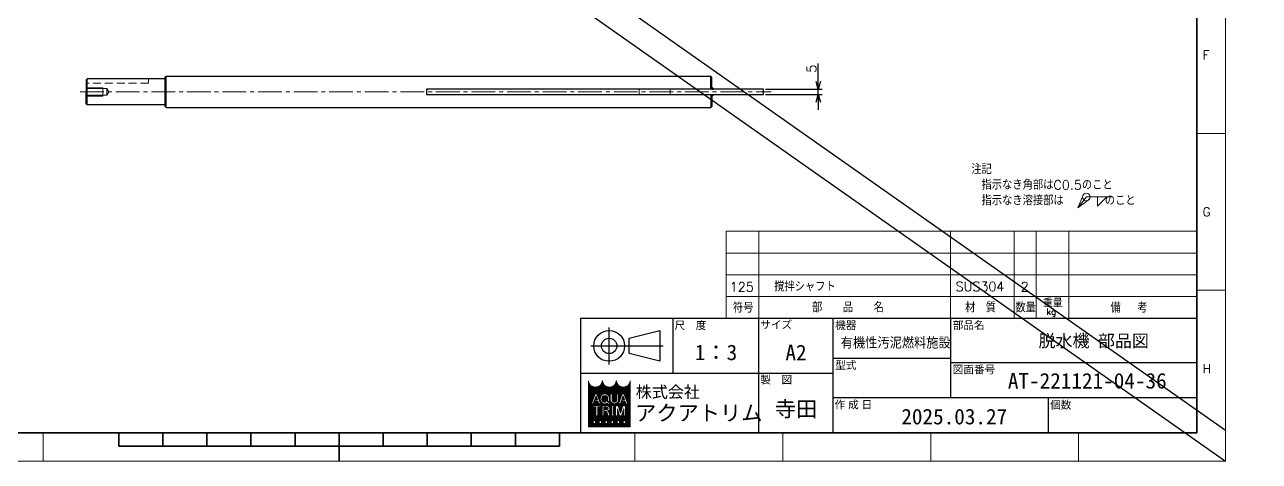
# Model space of a CAD drawing. Header units: millimetres. Extents: x 0 to 3254, y -17 to 1242.
# Drawn here: x 607 to 1797, y 0 to 421 of the extents above; entities that cross this region are included whole.
import ezdxf
from ezdxf import colors
from ezdxf.entities.mleader import LeaderData, LeaderLine
from ezdxf.enums import TextEntityAlignment as Align
from ezdxf.math import Vec2, Vec3

# ---------------------------------------------------------------- set-up
doc = ezdxf.new("R2010")
doc.units = ezdxf.units.MM
doc.header["$LTSCALE"] = 1.2
doc.header["$PDMODE"] = 99
doc.header["$PDSIZE"] = 1
doc.linetypes.add('CENTER2', pattern=[28.575, 19.05, -3.175, 3.175, -3.175])
doc.linetypes.add('HIDDEN', pattern=[9.525, 6.35, -3.175])
for name, color, linetype, lineweight in [('04_HIDDEN', 2, 'HIDDEN', 13), ('05_CENTER', 4, 'CENTER2', 13), ('07_TEXT', 3, 'Continuous', 13), ('08_DIM', 3, 'Continuous', 13), ('90_FRAME', 5, 'Continuous', 35)]:
    doc.layers.add(name, color=color, linetype=linetype, lineweight=lineweight)
doc.layers.add('91_BLANK', color=5, linetype='Continuous', lineweight=0, plot=False)
doc.styles.add('KSS_TXT', font='txt.shx', dxfattribs={"bigfont": 'extfont2.shx'})
doc.styles.add('MS_G', font='MS Gothic.ttf')
doc.styles.get("Standard").update_dxf_attribs({"font": 'txt.shx', "bigfont": 'extfont2.shx'})
doc.styles.add('表題用', font='MS PGothic.ttf')
doc.dimstyles.new('KSS_DIM', dxfattribs={"dimscale": 3, "dimtxt": 3, "dimasz": 2.5, "dimexe": 1.25, "dimexo": 0.625, "dimtad": 1, "dimdsep": 46, "dimtxsty": 'KSS_TXT', "dimblk": 'OPEN30', "dimcen": 0, "dimazin": 2, "dimtfac": 0.75, "dimtmove": 0, "dimatfit": 3, "dimldrblk": 'OPEN30', "dimfxl": 1.25, "dimtolj": 1, "dimarcsym": 0})

# ---------------------------------------------------------------- blocks, each defined once
blk = doc.blocks.new('_Open30')
at = {"color": 0, "linetype": 'ByBlock', "lineweight": -2}
for p, q in [((-1, 0.268), (0, 0)), ((0, 0), (-1, -0.268)), ((0, 0), (-1, 0))]:
    blk.add_line(p, q, dxfattribs=at)
blk = doc.blocks.new('*D148')
at = {"layer": '08_DIM', "color": 0, "lineweight": -2, "transparency": 16777216}
for p, q in [((1371.5, 366.3), (1371.5, 383.5)), ((1320.7, 358.8), (1375.2, 358.8)), ((1371.5, 353.8), (1371.5, 358.8)), ((1320.7, 353.8), (1375.2, 353.8)), ((1371.5, 346.3), (1371.5, 338.8))]:
    blk.add_line(p, q, dxfattribs=at)
at = {"layer": 'Defpoints', "color": 0, "transparency": 16777216}
for p in [(1318.8, 358.8), (1371.5, 358.8), (1318.8, 353.8)]:
    blk.add_point(p, dxfattribs=at)
at = {"layer": '08_DIM', "color": 0, "lineweight": -2, "transparency": 16777216, "xscale": 7.5, "yscale": 7.5, "zscale": 7.5}
for p, rotation in [((1371.5, 358.8), 270), ((1371.5, 353.8), 90)]:
    blk.add_blockref('_Open30', p, dxfattribs=dict(at, rotation=rotation))
at = {"layer": '08_DIM', "color": 0, "transparency": 16777216, "insert": (1365.1, 378.6), "char_height": 9, "attachment_point": 5, "rotation": 90, "style": 'KSS_TXT'}
blk.add_mtext('\\A1;5', dxfattribs=at)
blk = doc.blocks.new('Weld-line')
blk.add_line((0, 0), (1, 0))
blk = doc.blocks.new('Weld10-s5')
blk.add_circle((0, 0), 2)
blk = doc.blocks.new('Weld10-a1')
for p, q in [((5, 0), (0, 5)), ((0, 5), (0, 0)), ((0, 0), (5, 0))]:
    blk.add_line(p, q)
at = {"width": 0.9}
blk.add_attdef('S', text='', height=2.8, dxfattribs=at).set_placement((-2, 1), align=Align.RIGHT)
blk.add_attdef('L', (8, 1), '', height=2.8, dxfattribs=at)
blk = doc.blocks.new('AM_BALLOON1')
at = {"transparency": 16777216}
blk.add_circle((0, 0), 5, dxfattribs=at)
blk.add_attdef('B_NUMBER', text='', height=3, dxfattribs=at).set_placement((0, 0), align=Align.MIDDLE_CENTER)
blk = doc.blocks.new('_OPEN')
at = {"color": 0, "linetype": 'ByBlock'}
for p, q in [((-1, 0.17), (0, 0)), ((0, 0), (-1, -0.17)), ((0, 0), (-1, 0))]:
    blk.add_line(p, q, dxfattribs=at)
blk = doc.blocks.new('Jis_w20130906110600')
blk.add_blockref('Weld10-s5', (0, 0))
at = {"xscale": -1, "rotation": 180}
blk.add_blockref('Weld10-a1', (6, 0), dxfattribs=at)
at = {"layer": '08_DIM', "xscale": 14, "yscale": 14, "zscale": 14}
blk.add_blockref('Weld-line', (0, 0), dxfattribs=at)
at = {"style": 'KSS_TXT', "flags": 1}
blk.add_attdef('JISINFO', (0, 0), '', height=3, dxfattribs=at)
at = {"layer": '08_DIM'}
blk.add_leader([(-4.63, -5.77), (0, 0)], dimstyle='KSS_DIM', dxfattribs=at)

msp = doc.modelspace()

# ---------------------------------------------------------------- hatches: boundary and pattern name
at = {"layer": '90_FRAME', "lineweight": 5}
h = msp.add_hatch(dxfattribs=at)
h.set_pattern_fill('_USER', color=4, scale=0.9, angle=45, pattern_type=0)
h.set_pattern_definition([(45, (-709.2579, -11.2265), (-0.6363961, 0.6363961), [])])
edge = h.paths.add_edge_path()
edge.add_arc((1190.33, 77.307), 0.192, 90, 180)
edge.add_ellipse((1183.606, 77.307), major_axis=(-6.532, 0), ratio=0.88235294, start_angle=360, end_angle=540, ccw=False)
edge.add_arc((1176.882, 77.307), 0.192, 3.187318, 180)
edge.add_ellipse((1170.158, 77.307), major_axis=(-6.532, 0), ratio=0.88235294, start_angle=360, end_angle=540, ccw=False)
edge.add_arc((1163.433, 77.307), 0.192, 3.187318, 180)
edge.add_ellipse((1156.709, 77.307), major_axis=(-6.532, 0), ratio=0.88235294, start_angle=360, end_angle=540, ccw=False)
edge.add_arc((1149.985, 77.307), 0.192, 3.187318, 90)
edge.add_line((1149.985, 77.499), (1149.985, 33.119))
edge.add_line((1149.985, 33.119), (1190.33, 33.119))
edge.add_line((1190.33, 33.119), (1190.33, 77.499))
h.paths.add_polyline_path([(1156.491, 65.047), (1158.084, 65.047), (1161.706, 55.487), (1161.706, 55.441), (1159.981, 55.441), (1159.08, 57.973), (1155.533, 57.973), (1156.053, 59.433), (1158.56, 59.433), (1157.287, 63.007), (1154.593, 55.441), (1152.868, 55.441), (1152.868, 55.487)], flags=16)
edge = h.paths.add_edge_path(flags=16)
edge.add_ellipse((1165.715, 60.82), major_axis=(-4.419, 0), ratio=0.95652174, start_angle=180, end_angle=360, ccw=False)
edge.add_line((1170.134, 60.82), (1170.134, 59.667))
edge.add_ellipse((1165.715, 59.667), major_axis=(-4.419, 0), ratio=0.95652174, start_angle=142.105255, end_angle=180, ccw=False)
edge.add_line((1169.202, 57.071), (1167.964, 58.092))
edge.add_ellipse((1165.715, 59.781), major_axis=(2.818, 0), ratio=0.99503582, start_angle=-37.042763, end_angle=0)
edge.add_line((1168.533, 59.78), (1168.533, 60.707))
edge.add_ellipse((1165.715, 60.707), major_axis=(2.818, 0), ratio=0.99471826, start_angle=360, end_angle=540)
edge.add_line((1162.897, 60.707), (1162.897, 59.78))
edge.add_ellipse((1165.715, 59.781), major_axis=(2.818, 0), ratio=0.99503582, start_angle=-180, end_angle=-65.757949)
edge.add_line((1166.872, 57.224), (1166.087, 57.988))
edge.add_line((1166.087, 57.988), (1166.938, 58.891))
edge.add_line((1166.938, 58.891), (1170.497, 55.959))
edge.add_line((1170.497, 55.959), (1169.385, 54.779))
edge.add_line((1169.385, 54.779), (1168.049, 56.079))
edge.add_ellipse((1165.715, 59.667), major_axis=(-4.419, 0), ratio=0.95652174, start_angle=0, end_angle=121.883625, ccw=False)
edge.add_line((1161.296, 59.667), (1161.296, 60.82))
h.paths.add_polyline_path([(1161.992, 53.52), (1161.992, 52.175), (1159.11, 52.175, 0.41421356), (1158.918, 51.983), (1158.918, 43.914), (1157.189, 43.914), (1157.189, 51.983, 0.41421356), (1156.997, 52.175), (1154.115, 52.175), (1154.115, 53.52)], flags=16)
edge = h.paths.add_edge_path(flags=16)
edge.add_line((1163.087, 53.52), (1167.505, 53.52))
edge.add_ellipse((1167.505, 50.993), major_axis=(-3.101, 0), ratio=0.8148203, start_angle=111.386975, end_angle=270, ccw=False)
edge.add_arc((1167.981, 47.568), 1.256, 22.272952, 58.553113, ccw=False)
edge.add_line((1169.143, 48.044), (1170.799, 43.991))
edge.add_line((1170.799, 43.991), (1170.799, 43.914))
edge.add_line((1170.799, 43.914), (1168.935, 43.914))
edge.add_line((1168.935, 43.914), (1167.473, 47.984))
edge.add_arc((1166.76, 47.697), 0.768, 21.928298, 90)
edge.add_line((1166.76, 48.466), (1164.873, 48.466))
edge.add_line((1164.873, 48.466), (1164.873, 49.811))
edge.add_line((1164.873, 49.811), (1167.736, 49.811))
edge.add_arc((1167.695, 50.993), 1.183, 271.997057, 448.002943)
edge.add_line((1167.736, 52.175), (1164.816, 52.175))
edge.add_line((1164.816, 52.175), (1164.816, 43.914))
edge.add_line((1164.816, 43.914), (1163.087, 43.914))
edge.add_line((1163.087, 43.914), (1163.087, 53.52))
h.paths.add_polyline_path([(1171.022, 65.047), (1172.751, 65.047), (1172.751, 59.667, 0.17503056), (1173.514, 57.466, 0.25714961), (1176.599, 57.466, 0.17503056), (1177.362, 59.667), (1177.362, 65.047), (1179.091, 65.047), (1179.091, 59.32, -0.37939124), (1175.345, 55.441), (1174.768, 55.441, -0.37939124), (1171.022, 59.32)], flags=16)
h.paths.add_polyline_path([(1172.256, 53.52), (1174.369, 53.52), (1174.369, 52.175, 0.41421356), (1174.177, 51.983), (1174.177, 45.451, 0.41421356), (1174.369, 45.259), (1174.369, 43.914), (1172.256, 43.914), (1172.256, 45.259, 0.41421356), (1172.448, 45.451), (1172.448, 51.983, 0.41421356), (1172.256, 52.175)], flags=16)
h.paths.add_polyline_path([(1176.1, 53.52), (1178.609, 53.52), (1180.903, 46.543), (1183.197, 53.52), (1185.708, 53.52), (1185.708, 43.914), (1183.978, 43.914), (1183.978, 50.638), (1181.768, 43.914), (1180.038, 43.914), (1177.827, 50.638), (1177.829, 43.914), (1176.1, 43.914)], flags=16)
h.paths.add_polyline_path([(1182.616, 65.047), (1184.209, 65.047), (1187.831, 55.487), (1187.831, 55.441), (1186.106, 55.441), (1185.205, 57.973), (1181.658, 57.973), (1182.178, 59.433), (1184.685, 59.433), (1183.412, 63.007), (1180.718, 55.441), (1178.994, 55.441), (1178.994, 55.487)], flags=16)
h.paths.add_polyline_path([(1154.596, 38.883), (1156.901, 38.883), (1156.901, 36.577), (1154.596, 36.577)], flags=16)
h.paths.add_polyline_path([(1160.36, 38.883), (1162.665, 38.883), (1162.665, 36.577), (1160.36, 36.577)], flags=16)
h.paths.add_polyline_path([(1166.123, 38.883), (1168.429, 38.883), (1168.429, 36.577), (1166.123, 36.577)], flags=16)
h.paths.add_polyline_path([(1171.887, 38.883), (1174.192, 38.883), (1174.192, 36.577), (1171.887, 36.577)], flags=16)
h.paths.add_polyline_path([(1177.65, 38.883), (1179.956, 38.883), (1179.956, 36.577), (1177.65, 36.577)], flags=16)
h.paths.add_polyline_path([(1183.414, 38.883), (1185.719, 38.883), (1185.719, 36.577), (1183.414, 36.577)], flags=16)

# ---------------------------------------------------------------- linework, layer by layer
msp.add_line((0, 1241.619), (1764.068, 0))
at = {"color": 1}
for p, q in [((0, 1241.619), (1764.068, 0)), ((42.623, 1241.619), (1764.068, 30))]:
    msp.add_line(p, q, dxfattribs=at)
at = {"color": 0}
for p, q in [((741.835, 370.25), (742.835, 371.25)), ((741.835, 342.25), (741.835, 370.25)), ((742.835, 371.25), (1267.835, 371.25)), ((742.835, 341.25), (742.835, 371.25)), ((1267.835, 358.75), (1267.835, 371.25)), ((1268.835, 370.25), (1267.835, 371.25)), ((1268.835, 358.75), (1268.835, 370.25)), ((666.835, 368.75), (665.835, 367.75)), ((665.835, 367.75), (665.835, 356.25)), ((741.835, 368.75), (666.835, 368.75)), ((666.835, 343.75), (666.835, 368.75)), ((1318.835, 358.75), (993.835, 358.75)), ((993.835, 358.75), (993.835, 353.75)), ((1318.835, 353.75), (1318.835, 358.75)), ((665.835, 344.75), (665.835, 356.25)), ((665.835, 345.47), (665.835, 356.25)), ((993.835, 353.75), (1318.835, 353.75)), ((1267.835, 353.75), (1267.835, 341.25)), ((1268.835, 353.75), (1268.835, 342.25)), ((666.835, 343.75), (665.835, 344.75)), ((741.835, 343.75), (666.835, 343.75)), ((741.835, 342.25), (742.835, 341.25)), ((742.835, 341.25), (1267.835, 341.25)), ((1268.835, 342.25), (1267.835, 341.25))]:
    msp.add_line(p, q, dxfattribs=at)
at = {"color": 3}
for points in [[(1268.835, 358.75), (1270.835, 358.75), (1268.835, 360.75), (1268.835, 360.75)], [(1268.835, 353.75), (1270.835, 353.75), (1268.835, 351.75), (1268.835, 351.75)]]:
    msp.add_lwpolyline(points, close=True, dxfattribs=at)
at = {"layer": '04_HIDDEN'}
for p, q in [((725.835, 364.75), (665.835, 364.75)), ((725.835, 364.75), (725.835, 368.75)), ((1198.835, 353.75), (1198.835, 358.75)), ((1228.835, 353.75), (1228.835, 358.75))]:
    msp.add_line(p, q, dxfattribs=at)
at = {"layer": '04_HIDDEN', "ltscale": 5}
for p, q in [((681.835, 360.25), (665.835, 360.25)), ((685.835, 359.5), (665.835, 359.5)), ((681.835, 352.25), (681.835, 360.25)), ((687.711, 356.25), (685.835, 359.5)), ((685.835, 353), (685.835, 359.5)), ((665.835, 353), (685.835, 353)), ((665.835, 352.25), (681.835, 352.25)), ((685.835, 353), (687.711, 356.25))]:
    msp.add_line(p, q, dxfattribs=at)
at = {"layer": '05_CENTER'}
msp.add_line((660.102, 356.25), (1326.031, 356.25), dxfattribs=at)
at = {"layer": '90_FRAME', "color": 4, "lineweight": 13}
for p, q in [((1764.068, 316.17), (1736.459, 316.17)), ((1282.795, 221.8), (1282.795, 137.8)), ((1282.795, 221.8), (1736.459, 221.8)), ((1314.295, 221.8), (1314.295, 137.8)), ((1499.066, 221.8), (1499.066, 137.8)), ((1560.398, 221.8), (1560.398, 137.8)), ((1581.398, 221.8), (1581.398, 137.8)), ((1612.898, 221.8), (1612.898, 137.8)), ((1282.795, 200.8), (1736.459, 200.8)), ((1282.795, 179.8), (1736.459, 179.8)), ((1282.795, 158.8), (1736.459, 158.8)), ((1764.068, 164.946), (1736.459, 164.946)), ((624.464, 0), (624.464, 27.485)), ((1194.737, 0), (1194.737, 27.485)), ((1337.305, 0), (1337.305, 27.485)), ((1479.873, 0), (1479.873, 27.485)), ((1622.441, 0), (1622.441, 27.485))]:
    msp.add_line(p, q, dxfattribs=at)
at = {"layer": '90_FRAME', "color": 0, "lineweight": 25}
for p, q in [((1231.559, 84.764), (1231.559, 137.8)), ((1314.295, 27.485), (1314.295, 137.8)), ((1385.78, 27.485), (1385.78, 137.8)), ((1499.066, 137.8), (1499.066, 61.428)), ((1169.931, 93.462), (1169.931, 129.102)), ((1152.111, 111.282), (1221.906, 111.282)), ((1385.78, 99.614), (1499.066, 99.614)), ((1499.066, 95.371), (1736.459, 95.371)), ((1385.78, 84.764), (1142.459, 84.764)), ((1385.78, 61.428), (1736.459, 61.428)), ((1593.187, 61.428), (1593.187, 27.485))]:
    msp.add_line(p, q, dxfattribs=at)
at = {"layer": '90_FRAME', "color": 4, "lineweight": 5}
for p, q in [((1149.985, 33.119), (1149.985, 77.499)), ((1190.33, 77.499), (1190.33, 33.119)), ((1152.868, 55.487), (1156.491, 65.047)), ((1154.593, 55.441), (1157.287, 63.007)), ((1156.491, 65.047), (1158.084, 65.047)), ((1158.56, 59.433), (1157.287, 63.007)), ((1161.706, 55.487), (1158.084, 65.047)), ((1161.296, 60.82), (1161.296, 59.667)), ((1162.897, 60.707), (1162.897, 59.785)), ((1168.533, 60.707), (1168.533, 59.785)), ((1170.134, 60.82), (1170.134, 59.667)), ((1171.022, 59.32), (1171.022, 65.047)), ((1172.751, 65.047), (1171.022, 65.047)), ((1172.751, 59.667), (1172.751, 65.047)), ((1177.362, 59.667), (1177.362, 65.047)), ((1177.362, 65.047), (1179.091, 65.047)), ((1178.994, 55.487), (1182.616, 65.047)), ((1179.091, 59.32), (1179.091, 65.047)), ((1180.718, 55.441), (1183.412, 63.007)), ((1182.616, 65.047), (1184.209, 65.047)), ((1184.685, 59.433), (1183.412, 63.007)), ((1187.831, 55.487), (1184.209, 65.047)), ((1152.868, 55.441), (1152.868, 55.487)), ((1152.868, 55.487), (1152.868, 55.487)), ((1152.868, 55.441), (1152.868, 55.487)), ((1152.868, 55.441), (1154.593, 55.441)), ((1154.115, 53.52), (1161.992, 53.52)), ((1154.115, 53.52), (1154.115, 52.175)), ((1154.115, 52.175), (1156.997, 52.175)), ((1155.533, 57.973), (1156.053, 59.433)), ((1155.533, 57.973), (1159.08, 57.973)), ((1156.053, 59.433), (1158.56, 59.433)), ((1157.189, 43.914), (1157.189, 51.983)), ((1158.918, 43.914), (1158.918, 51.983)), ((1159.981, 55.441), (1159.08, 57.973)), ((1159.11, 52.175), (1161.992, 52.175)), ((1161.706, 55.441), (1159.981, 55.441)), ((1161.706, 55.441), (1161.706, 55.487)), ((1161.992, 53.52), (1161.992, 52.175)), ((1163.087, 53.52), (1163.087, 43.914)), ((1163.087, 53.52), (1167.505, 53.52)), ((1164.816, 43.914), (1164.816, 52.175)), ((1164.816, 52.175), (1167.736, 52.175)), ((1164.873, 48.466), (1164.873, 49.811)), ((1164.873, 49.811), (1167.736, 49.811)), ((1164.873, 48.466), (1166.76, 48.466)), ((1166.087, 57.988), (1166.938, 58.891)), ((1166.087, 57.988), (1166.872, 57.224)), ((1166.938, 58.891), (1170.497, 55.959)), ((1167.473, 47.984), (1168.935, 43.914)), ((1167.964, 58.092), (1169.202, 57.071)), ((1168.049, 56.079), (1169.385, 54.779)), ((1169.143, 48.044), (1170.799, 43.991)), ((1169.385, 54.779), (1170.497, 55.959)), ((1172.256, 53.52), (1174.369, 53.52)), ((1172.256, 53.52), (1172.256, 52.175)), ((1172.448, 45.451), (1172.448, 51.983)), ((1174.177, 45.451), (1174.177, 51.983)), ((1174.369, 53.52), (1174.369, 52.175)), ((1175.345, 55.441), (1174.768, 55.441)), ((1176.1, 53.52), (1176.1, 43.914)), ((1176.1, 53.52), (1178.609, 53.52)), ((1177.829, 43.914), (1177.827, 50.638)), ((1180.038, 43.914), (1177.827, 50.638)), ((1180.903, 46.543), (1178.609, 53.52)), ((1178.994, 55.441), (1178.994, 55.487)), ((1178.994, 55.487), (1178.994, 55.487)), ((1178.994, 55.441), (1178.994, 55.487)), ((1178.994, 55.441), (1180.718, 55.441)), ((1180.903, 46.543), (1183.197, 53.52)), ((1181.658, 57.973), (1182.178, 59.433)), ((1181.658, 57.973), (1185.205, 57.973)), ((1181.768, 43.914), (1183.978, 50.638)), ((1182.178, 59.433), (1184.685, 59.433)), ((1185.708, 53.52), (1183.197, 53.52)), ((1183.978, 50.638), (1183.978, 43.914)), ((1186.106, 55.441), (1185.205, 57.973)), ((1185.708, 43.914), (1185.708, 53.52)), ((1187.831, 55.441), (1186.106, 55.441)), ((1187.831, 55.441), (1187.831, 55.487)), ((1154.596, 38.883), (1156.901, 38.883)), ((1154.596, 38.883), (1154.596, 36.577)), ((1156.901, 36.577), (1154.596, 36.577)), ((1156.901, 38.883), (1156.901, 36.577)), ((1157.189, 43.914), (1158.918, 43.914)), ((1160.36, 38.883), (1162.665, 38.883)), ((1160.36, 38.883), (1160.36, 36.577)), ((1162.665, 36.577), (1160.36, 36.577)), ((1162.665, 38.883), (1162.665, 36.577)), ((1163.087, 43.914), (1164.816, 43.914)), ((1166.123, 38.883), (1168.429, 38.883)), ((1166.123, 38.883), (1166.123, 36.577)), ((1168.429, 36.577), (1166.123, 36.577)), ((1168.429, 38.883), (1168.429, 36.577)), ((1168.935, 43.914), (1170.799, 43.914)), ((1170.799, 43.991), (1170.799, 43.914)), ((1171.887, 38.883), (1174.192, 38.883)), ((1171.887, 38.883), (1171.887, 36.577)), ((1174.192, 36.577), (1171.887, 36.577)), ((1172.256, 43.914), (1172.256, 45.259)), ((1172.256, 43.914), (1174.369, 43.914)), ((1174.192, 38.883), (1174.192, 36.577)), ((1174.369, 43.914), (1174.369, 45.259)), ((1176.1, 43.914), (1177.829, 43.914)), ((1177.65, 38.883), (1179.956, 38.883)), ((1177.65, 38.883), (1177.65, 36.577)), ((1179.956, 36.577), (1177.65, 36.577)), ((1179.956, 38.883), (1179.956, 36.577)), ((1180.038, 43.914), (1181.768, 43.914)), ((1185.719, 38.883), (1183.414, 38.883)), ((1183.414, 38.883), (1183.414, 36.577)), ((1183.414, 36.577), (1185.719, 36.577)), ((1183.978, 43.914), (1185.708, 43.914)), ((1185.719, 38.883), (1185.719, 36.577)), ((1190.33, 33.119), (1149.985, 33.119))]:
    msp.add_line(p, q, dxfattribs=at)
at = {"layer": '90_FRAME'}
for p, q in [((697.224, 14.743), (697.224, 27.485)), ((739.699, 14.743), (739.699, 27.485)), ((782.175, 14.743), (782.175, 27.485)), ((824.65, 14.743), (824.65, 27.485)), ((867.125, 14.743), (867.125, 27.485)), ((909.6, 0), (909.6, 27.485)), ((952.076, 14.743), (952.076, 27.485)), ((994.551, 14.743), (994.551, 27.485)), ((1037.026, 14.743), (1037.026, 27.485)), ((1079.501, 14.743), (1079.501, 27.485)), ((1121.977, 14.743), (1121.977, 27.485)), ((697.224, 14.743), (1121.977, 14.743))]:
    msp.add_line(p, q, dxfattribs=at)
msp.add_lwpolyline([(82.742, 27.485), (1736.459, 27.485), (1736.459, 1209.75), (82.742, 1209.75)], close=True, dxfattribs=at)
at = {"layer": '90_FRAME', "color": 0, "lineweight": 25}
msp.add_lwpolyline([(1142.459, 27.485), (1736.459, 27.485), (1736.459, 137.8), (1142.459, 137.8)], close=True, dxfattribs=at)
msp.add_lwpolyline([(1189.236, 118.707), (1218.936, 126.132), (1218.936, 96.432), (1189.236, 103.857), (1189.236, 118.707)], dxfattribs=at)
for radius in [14.85, 7.425]:
    msp.add_circle((1169.931, 111.282), radius, dxfattribs=at)
at = {"layer": '90_FRAME', "color": 4, "lineweight": 5}
for centre, radius, start, end in [((1149.985, 77.307), 0.192, 0, 90), ((1163.433, 77.307), 0.192, 0, 180), ((1163.433, 77.307), 0.192, 0, 90), ((1176.882, 77.307), 0.192, 0, 180), ((1190.33, 77.307), 0.192, 90, 180), ((1176.181, 59.623), 3.43, 179.252794, 218.964572), ((1173.932, 59.623), 3.43, 321.035428, 0.747206), ((1156.997, 51.983), 0.192, 0, 90), ((1159.11, 51.983), 0.192, 90, 180), ((1166.76, 47.697), 0.768, 21.928298, 90), ((1167.695, 50.993), 1.183, 271.997057, 88.002943), ((1167.981, 47.568), 1.256, 22.272952, 58.553113), ((1175.083, 59.494), 4.065, 182.450031, 265.555257), ((1172.256, 51.983), 0.192, 0, 90), ((1175.056, 60.267), 3.198, 241.157728, 298.842272), ((1174.369, 51.983), 0.192, 90, 180), ((1175.029, 59.494), 4.065, 274.444743, 357.549969), ((1172.256, 45.451), 0.192, 270, 0), ((1174.369, 45.451), 0.192, 180, 270)]:
    msp.add_arc(centre, radius, start, end, dxfattribs=at)
for centre, major_axis, ratio, start_param, end_param in [((1156.709, 77.307), (-6.532, 0), 0.88235294, 6.28318531, 9.42477796), ((1170.158, 77.307), (-6.532, 0), 0.88235294, 6.28318531, 9.42477796), ((1183.606, 77.307), (-6.532, 0), 0.88235294, 6.28318531, 9.42477796), ((1165.715, 60.82), (-4.419, 0), 0.95652174, 3.14159265, 6.28318531), ((1165.715, 60.707), (2.818, 0), 0.99471826, 6.28318531, 9.42477796), ((1167.505, 50.993), (-3.101, 0), 0.8148203, 1.94406945, 4.71238898)]:
    msp.add_ellipse(centre, major_axis=major_axis, ratio=ratio, start_param=start_param, end_param=end_param, dxfattribs=at)
at = {"layer": '90_FRAME', "color": 4, "lineweight": 5, "extrusion": (0, 0, -1)}
for centre, major_axis, ratio, start_param, end_param in [((1165.715, 59.667), (-4.419, 0), 0.95652174, 4.15591475, 6.28318531), ((1165.715, 59.781), (2.818, 0), 0.99503582, 7.43087802, 9.42477796), ((1165.715, 59.781), (2.818, 0), 0.99503582, 6.28318531, 6.92970349), ((1165.715, 59.667), (-4.419, 0), 0.95652174, 3.14159265, 3.80298072)]:
    msp.add_ellipse(centre, major_axis=major_axis, ratio=ratio, start_param=start_param, end_param=end_param, dxfattribs=at)
at = {"layer": '91_BLANK'}
msp.add_lwpolyline([(0, 0), (1764.068, 0), (1764.068, 1241.619), (0, 1241.619)], close=True, dxfattribs=at)

# ---------------------------------------------------------------- block references
at = {"layer": '08_DIM', "xscale": 1.8, "yscale": 1.8, "zscale": 1.8}
msp.add_blockref('Jis_w20130906110600', (1629.885, 254.935), dxfattribs=at)

# ---------------------------------------------------------------- texts
at = {"layer": '07_TEXT', "ltscale": 2, "insert": (1518.98, 285.988), "char_height": 9, "attachment_point": 1}
msp.add_mtext_dynamic_manual_height_columns('注記\\P\u3000指示なき角部はC0.5のこと\\P\u3000指示なき溶接部は\u3000\u3000\u3000\u3000のこと', width=186.28562, gutter_width=15, heights=[0], dxfattribs=at)
at = {"layer": '90_FRAME', "color": 0, "lineweight": 13, "style": 'KSS_TXT'}
for s, p in [('F', (1741.947, 391.782)), ('G', (1741.947, 240.558)), ('H', (1741.947, 89.334))]:
    msp.add_text(s, height=8.52, dxfattribs=at).set_placement(p, align=Align.MIDDLE_LEFT)
at = {"layer": '90_FRAME', "color": 3, "lineweight": 13}
for s, p in [('125', (1297.772, 168.167)), ('2', (1570.491, 168.318))]:
    msp.add_text(s, height=9, dxfattribs=at).set_placement(p, align=Align.MIDDLE_CENTER)
for s, height, p in [('撹拌シャフト', 9, (1328.925, 163.898)), ('SUS304', 9, (1503.9, 164.018)), ('重量', 7.5, (1588.258, 148.578)), ('符号', 9, (1289.209, 143.519)), ('部\u3000\u3000品\u3000\u3000名', 9, (1365.505, 143.846)), ('材\u3000質', 9, (1513.071, 143.738)), ('数量', 9, (1561.501, 143.67)), ('kg', 6, (1591.573, 141.24)), ('備  考', 9, (1653.04, 143.519))]:
    msp.add_text(s, height=height, dxfattribs=at).set_placement(p)
at = {"layer": '90_FRAME', "color": 0, "style": '表題用'}
for s, p in [('尺\u3000度', (1232.904, 131.157)), ('サイズ', (1315.64, 131.716)), ('機器', (1387.819, 131.281)), ('部品名', (1501.105, 131.281)), ('型式', (1387.819, 92.72)), ('製\u3000図', (1315.64, 78.681)), ('図面番号', (1501.105, 88.477)), ('作 成 日', (1387.301, 54.624)), ('個数', (1594.969, 54.417))]:
    msp.add_text(s, height=7.5, dxfattribs=at).set_placement(p, align=Align.MIDDLE_LEFT)
at = {"layer": '90_FRAME', "color": 0, "style": 'MS_G', "width": 0.9}
msp.add_text('有機性汚泥燃料施設', height=9.6, dxfattribs=at).set_placement((1393.103, 109.737))
at = {"layer": '90_FRAME', "color": 0, "style": 'MS_G'}
for s, height, p in [('脱水機 部品図', 12, (1583.836, 110.167)), ('AT-221121-04-36', 15, (1554.25, 70.159)), ('2025.03.27', 15, (1451.534, 35.633))]:
    msp.add_text(s, height=height, dxfattribs=at).set_placement(p)
msp.add_text('A2', height=15, dxfattribs=at).set_placement((1350.037, 104.918), align=Align.MIDDLE)
at = {"layer": '90_FRAME', "color": 4, "style": 'MS_G'}
msp.add_text('株式会社', height=11.3412, dxfattribs=at).set_placement((1226.509, 66.858), align=Align.MIDDLE_CENTER)
msp.add_text('アクアトリム', height=15, dxfattribs=at).set_placement((1194.945, 39.159))
at = {"layer": '90_FRAME', "color": 0, "style": 'MS_G'}
for tag, p in [('1：3', (1272.927, 104.918)), ('寺田', (1350.037, 50.821))]:
    msp.add_attdef(tag, text='', height=15, dxfattribs=at).set_placement(p, align=Align.MIDDLE)

# ---------------------------------------------------------------- dimensions: what is measured, and where the dimension line sits
at = {"layer": '08_DIM'}
dim = msp.add_linear_dim(base=(1371.485, 358.75), p1=(1318.835, 353.75), p2=(1318.835, 358.75), angle=90, dimstyle='KSS_DIM', override={"dimarcsym": 1}, dxfattribs=at)
dim.commit()
dim.dimension.update_dxf_attribs({"geometry": '*D148', "text_midpoint": (1365.104, 378.625)})

# ---------------------------------------------------------------- leaders
ml = msp.add_multileader_block('Standard', dxfattribs=at)
ml.set_content('AM_BALLOON1', color=256, scale=3.75)
ml.set_attribute('B_NUMBER', '125', width=0)
ml.set_leader_properties(color=256, linetype='ByLayer', lineweight=-1)
ml.set_arrow_properties(name='OPEN')
ml.build(insert=Vec2(0, 0))
ml.multileader.update_dxf_attribs({"leader_type": 0, "has_dogleg": 0, "text_right_attachment_type": 6, "dogleg_length": 0, "arrow_head_size": 7.5, "scale": 2.5, "block_connection_type": 1})
ctx = ml.context
ctx.base_point, ctx.scale, ctx.char_height, ctx.arrow_head_size, ctx.landing_gap_size, ctx.plane_origin = Vec3(2105.135, 738.369), 2.5, 15, 7.5, 7.5, Vec3(2105.135, 738.369)
ctx.right_attachment, ctx.attachment_type = 6, 1
notes = []
notes.append((ctx, [(0, (0, 0, 0), (0, 0), (1, 0), 1, [])]))
ctx.block.insert = Vec3(2105.135, 738.369)
for ctx, leaders in notes:
    for number, flags, end, landing, length, lines in leaders:
        leader = LeaderData()
        leader.index, (leader.has_last_leader_line, leader.has_dogleg_vector, leader.attachment_direction) = number, flags
        leader.last_leader_point, leader.dogleg_vector, leader.dogleg_length = Vec3(end), Vec3(landing), length
        for number, points, colour, breaks in lines:
            line = LeaderLine()
            line.index, line.vertices, line.color, line.breaks = number, Vec3.list(points), colors.encode_raw_color(colour), breaks
            leader.lines.append(line)
        ctx.leaders.append(leader)

doc.saveas('drawing.dxf')
